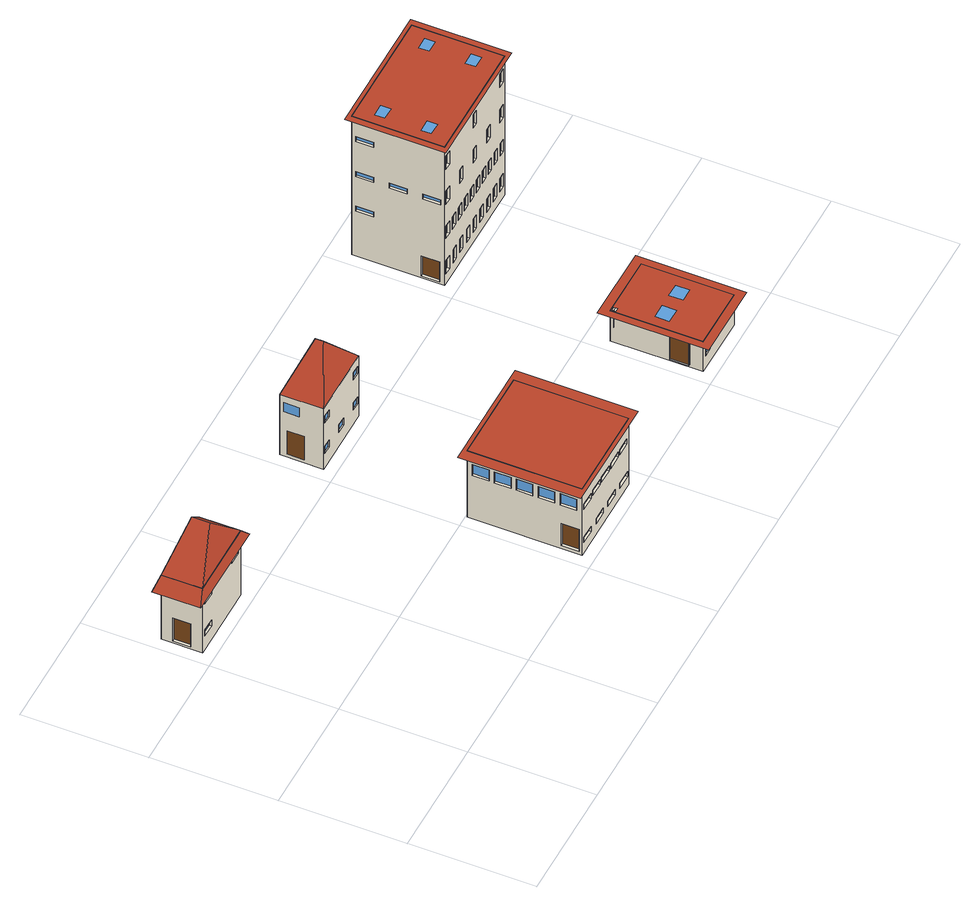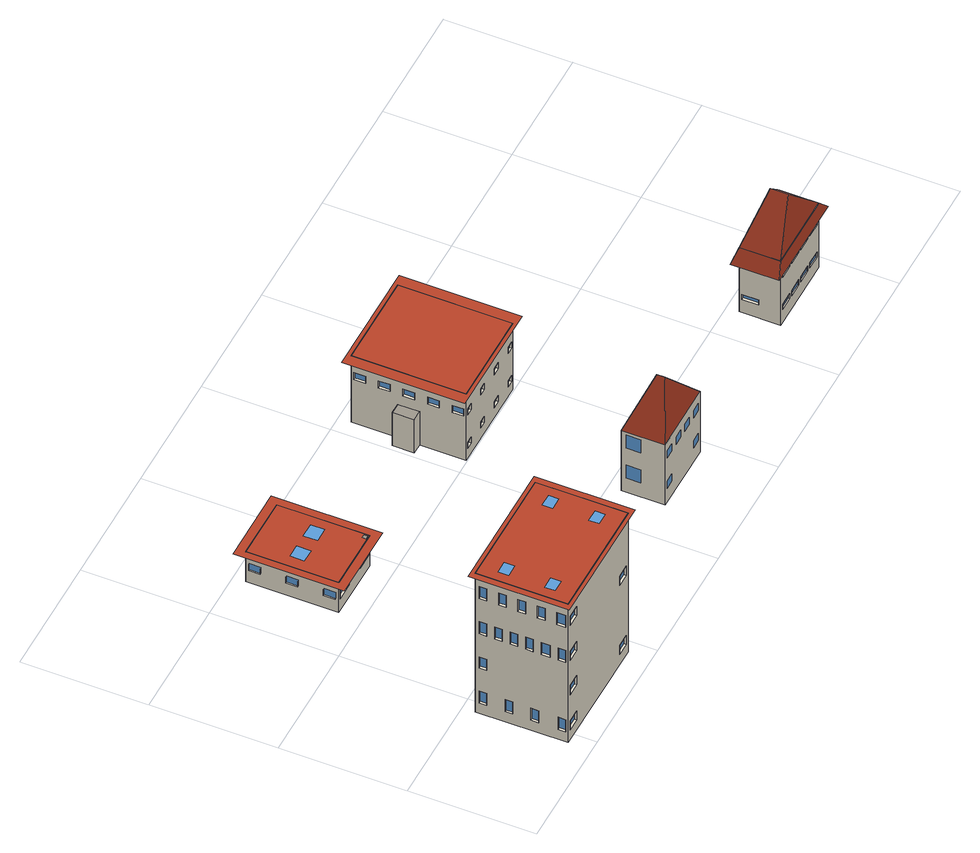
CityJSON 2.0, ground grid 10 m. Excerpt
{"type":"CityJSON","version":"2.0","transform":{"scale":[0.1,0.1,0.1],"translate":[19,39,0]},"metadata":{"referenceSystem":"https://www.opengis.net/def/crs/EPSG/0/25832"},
"CityObjects":{
"building1":{"type":"Building","attributes":{"dateOfConstruction":"2006-01-01","function":"Industrial","roofType":"Hipped","storeysAboveGround":2},"geometry":[{"type":"MultiSurface","lod":"3","boundaries":[[[0,1,2,3]],[[4,5,6,7]],[[5,4,8,9]],[[4,7,8]],[[5,9,6]],[[0,3,8,7],[10,11,12,13],[14,15,16,17],[18,19,20,21]],[[10,22,23,11]],[[10,13,24,22]],[[12,25,24,13]],[[12,11,23,25]],[[14,26,27,15]],[[14,17,28,26]],[[16,29,28,17]],[[16,15,27,29]],[[18,30,31,19]],[[18,21,32,30]],[[20,33,32,21]],[[20,19,31,33]],[[22,24,25,23]],[[26,28,29,27]],[[30,32,33,31]],[[3,2,9,8],[34,35,36,37],[38,39,40,41],[42,43,44,45]],[[34,46,47,35]],[[34,37,48,46]],[[36,49,48,37]],[[36,35,47,49]],[[38,50,51,39]],[[38,41,52,50]],[[40,53,52,41]],[[40,39,51,53]],[[42,54,55,43]],[[42,45,56,54]],[[44,57,56,45]],[[44,43,55,57]],[[46,48,49,47]],[[50,52,53,51]],[[54,56,57,55]],[[2,1,6,9],[58,59,60,61],[62,63,64,65],[66,67,68,69],[70,71,72,73],[74,75,76,77],[78,79,80,81],[82,83,84,85],[86,87,88,89]],[[58,90,91,59]],[[58,61,92,90]],[[60,93,92,61]],[[60,59,91,93]],[[62,94,95,63]],[[62,65,96,94]],[[64,97,96,65]],[[64,63,95,97]],[[66,98,99,67]],[[66,69,100,98]],[[68,101,100,69]],[[68,67,99,101]],[[70,102,103,71]],[[70,73,104,102]],[[72,105,104,73]],[[72,71,103,105]],[[74,106,107,75]],[[74,77,108,106]],[[76,109,108,77]],[[76,75,107,109]],[[78,110,111,79]],[[78,81,112,110]],[[80,113,112,81]],[[80,79,111,113]],[[82,114,115,83]],[[82,85,116,114]],[[84,117,116,85]],[[84,83,115,117]],[[86,118,119,87]],[[86,89,120,118]],[[88,121,120,89]],[[88,87,119,121]],[[90,92,93,91]],[[94,96,97,95]],[[98,100,101,99]],[[102,104,105,103]],[[106,108,109,107]],[[110,112,113,111]],[[114,116,117,115]],[[118,120,121,119]],[[1,0,7,6],[122,123,124,125],[126,127,128,129]],[[122,130,131,123]],[[122,125,132,130]],[[124,133,132,125]],[[124,123,131,133]],[[126,134,135,127]],[[126,129,136,134]],[[128,137,136,129]],[[128,127,135,137]],[[130,132,133,131]],[[134,136,137,135]],[[138,139,8,7]],[[139,140,9,8]],[[141,6,9,140]],[[138,7,6,141]]],"semantics":{"surfaces":[{"type":"GroundSurface"},{"type":"RoofSurface"},{"type":"WallSurface"},{"type":"Window"},{"type":"Door"}],"values":[0,1,1,1,1,2,2,2,2,2,2,2,2,2,2,2,2,2,3,3,3,2,2,2,2,2,2,2,2,2,2,2,2,2,3,3,3,2,2,2,2,2,2,2,2,2,2,2,2,2,2,2,2,2,2,2,2,2,2,2,2,2,2,2,2,2,2,2,2,2,3,3,3,3,3,3,3,3,2,2,2,2,2,2,2,2,2,4,3,1,1,1,1]}}]},
"building2":{"type":"Building","attributes":{"dateOfConstruction":"1948-01-01","function":"Residential","roofType":"Flat","storeysAboveGround":2},"geometry":[{"type":"MultiSurface","lod":"3","boundaries":[[[142,143,144,145,146,147,148,149]],[[150,151,152,153]],[[142,149,151,150],[154,155,156,157],[158,159,160,161],[162,163,164,165],[166,167,168,169],[170,171,172,173],[174,175,176,177],[178,179,180,181],[182,183,184,185],[186,187,188,189]],[[154,190,191,155]],[[154,157,192,190]],[[156,193,192,157]],[[156,155,191,193]],[[158,194,195,159]],[[158,161,196,194]],[[160,197,196,161]],[[160,159,195,197]],[[162,198,199,163]],[[162,165,200,198]],[[164,201,200,165]],[[164,163,199,201]],[[166,202,203,167]],[[166,169,204,202]],[[168,205,204,169]],[[168,167,203,205]],[[170,206,207,171]],[[170,173,208,206]],[[172,209,208,173]],[[172,171,207,209]],[[174,210,211,175]],[[174,177,212,210]],[[176,213,212,177]],[[176,175,211,213]],[[178,214,215,179]],[[178,181,216,214]],[[180,217,216,181]],[[180,179,215,217]],[[182,218,219,183]],[[182,185,220,218]],[[184,221,220,185]],[[184,183,219,221]],[[186,222,223,187]],[[186,189,224,222]],[[188,225,224,189]],[[188,187,223,225]],[[190,192,193,191]],[[194,196,197,195]],[[198,200,201,199]],[[202,204,205,203]],[[206,208,209,207]],[[210,212,213,211]],[[214,216,217,215]],[[218,220,221,219]],[[222,224,225,223]],[[149,148,226,227,145,144,152,151],[228,229,230,231],[232,233,234,235],[236,237,238,239],[240,241,242,243],[244,245,246,247]],[[228,248,249,229]],[[228,231,250,248]],[[230,251,250,231]],[[230,229,249,251]],[[232,252,253,233]],[[232,235,254,252]],[[234,255,254,235]],[[234,233,253,255]],[[236,256,257,237]],[[236,239,258,256]],[[238,259,258,239]],[[238,237,257,259]],[[240,260,261,241]],[[240,243,262,260]],[[242,263,262,243]],[[242,241,261,263]],[[244,264,265,245]],[[244,247,266,264]],[[246,267,266,247]],[[246,245,265,267]],[[248,250,251,249]],[[252,254,255,253]],[[256,258,259,257]],[[260,262,263,261]],[[264,266,267,265]],[[144,143,153,152],[268,269,270,271],[272,273,274,275],[276,277,278,279],[280,281,282,283],[284,285,286,287],[288,289,290,291],[292,293,294,295],[296,297,298,299]],[[268,300,301,269]],[[268,271,302,300]],[[270,303,302,271]],[[270,269,301,303]],[[272,304,305,273]],[[272,275,306,304]],[[274,307,306,275]],[[274,273,305,307]],[[276,308,309,277]],[[276,279,310,308]],[[278,311,310,279]],[[278,277,309,311]],[[280,312,313,281]],[[280,283,314,312]],[[282,315,314,283]],[[282,281,313,315]],[[284,266,316,285]],[[284,287,317,266]],[[286,318,317,287]],[[286,285,316,318]],[[288,319,320,289]],[[288,291,321,319]],[[290,322,321,291]],[[290,289,320,322]],[[292,323,324,293]],[[292,295,325,323]],[[294,326,325,295]],[[294,293,324,326]],[[296,327,328,297]],[[296,299,329,327]],[[298,330,329,299]],[[298,297,328,330]],[[300,302,303,301]],[[304,306,307,305]],[[308,310,311,309]],[[312,314,315,313]],[[266,317,318,316]],[[319,321,322,320]],[[323,325,326,324]],[[327,329,330,328]],[[143,142,150,153],[331,332,333,334],[335,336,337,338],[339,340,341,342],[343,344,345,346],[347,348,349,350],[351,352,353,354]],[[331,355,356,332]],[[331,334,357,355]],[[333,358,357,334]],[[333,332,356,358]],[[335,359,360,336]],[[335,338,361,359]],[[337,362,361,338]],[[337,336,360,362]],[[339,363,364,340]],[[339,342,365,363]],[[341,366,365,342]],[[341,340,364,366]],[[343,367,368,344]],[[343,346,369,367]],[[345,370,369,346]],[[345,344,368,370]],[[347,371,372,348]],[[347,350,373,371]],[[349,374,373,350]],[[349,348,372,374]],[[351,375,376,352]],[[351,354,377,375]],[[353,378,377,354]],[[353,352,376,378]],[[355,357,358,356]],[[359,361,362,360]],[[363,365,366,364]],[[367,369,370,368]],[[371,373,374,372]],[[375,377,378,376]],[[148,147,379,226]],[[147,146,380,379]],[[145,227,380,146]],[[226,379,380,227]],[[381,382,383,384],[150,153,152,151]]],"semantics":{"surfaces":[{"type":"GroundSurface"},{"type":"RoofSurface"},{"type":"WallSurface"},{"type":"Window"},{"type":"Door"},{"type":"OuterFloorSurface"}],"values":[0,1,2,2,2,2,2,2,2,2,2,2,2,2,2,2,2,2,2,2,2,2,2,2,2,2,2,2,2,2,2,2,2,2,2,2,2,2,2,3,3,3,3,3,3,3,3,3,2,2,2,2,2,2,2,2,2,2,2,2,2,2,2,2,2,2,2,2,2,3,3,3,3,3,2,2,2,2,2,2,2,2,2,2,2,2,2,2,2,2,2,2,2,2,2,2,2,2,2,2,2,2,2,2,2,2,2,3,3,3,3,3,3,3,3,2,2,2,2,2,2,2,2,2,2,2,2,2,2,2,2,2,2,2,2,2,2,2,2,2,4,3,3,3,3,3,2,2,2,5,1]}}]},
"building3":{"type":"Building","attributes":{"dateOfConstruction":"1989-01-01","function":"Residential","roofType":"Hipped","storeysAboveGround":2},"geometry":[{"type":"MultiSurface","lod":"3","boundaries":[[[385,386,387,388]],[[389,390,391,392]],[[390,389,393,394]],[[389,392,393]],[[390,394,391]],[[385,388,393,392],[395,396,397,398],[399,400,401,402],[403,404,405,406],[407,408,409,410],[411,412,413,414]],[[395,415,416,396]],[[395,398,417,415]],[[397,418,417,398]],[[397,396,416,418]],[[399,419,420,400]],[[399,402,421,419]],[[401,422,421,402]],[[401,400,420,422]],[[403,423,424,404]],[[403,406,425,423]],[[405,426,425,406]],[[405,404,424,426]],[[407,427,428,408]],[[407,410,429,427]],[[409,430,429,410]],[[409,408,428,430]],[[411,431,432,412]],[[411,414,433,431]],[[413,434,433,414]],[[413,412,432,434]],[[415,417,418,416]],[[419,421,422,420]],[[423,425,426,424]],[[427,429,430,428]],[[431,433,434,432]],[[388,387,394,393],[435,436,437,438],[439,440,441,442]],[[435,438,437,436]],[[439,442,441,440]],[[387,386,391,394],[443,444,445,446],[447,448,449,450],[451,452,453,454],[455,456,457,458],[459,460,461,462],[463,464,465,466]],[[443,446,445,444]],[[447,450,449,448]],[[451,454,453,452]],[[455,458,457,456]],[[459,462,461,460]],[[463,466,465,464]],[[386,385,392,391],[467,468,469,470],[471,472,473,474]],[[467,470,469,468]],[[471,474,473,472]]],"semantics":{"surfaces":[{"type":"GroundSurface"},{"type":"RoofSurface"},{"type":"WallSurface"},{"type":"Window"},{"type":"Door"}],"values":[0,1,1,1,1,2,2,2,2,2,2,2,2,2,2,2,2,2,2,2,2,2,2,2,2,2,3,3,3,3,3,2,3,3,2,3,3,3,3,3,3,2,4,3]}}]},
"building4":{"type":"Building","attributes":{"dateOfConstruction":"1979-01-01","function":"Residential","roofType":"Flat","storeysAboveGround":1},"geometry":[{"type":"MultiSurface","lod":"3","boundaries":[[[475,476,477,478]],[[479,480,481,482],[483,484,485,486],[487,488,489,490],[491,492,493,494]],[[483,486,485,484]],[[487,490,489,488]],[[475,478,480,479],[495,496,497,498]],[[495,499,500,496]],[[495,498,501,499]],[[497,502,501,498]],[[497,496,500,502]],[[499,501,502,500]],[[478,477,481,480],[503,504,505,506],[507,508,509,510],[511,512,513,514]],[[503,515,516,504]],[[503,506,517,515]],[[505,518,517,506]],[[505,504,516,518]],[[507,519,520,508]],[[507,510,521,519]],[[509,522,521,510]],[[509,508,520,522]],[[511,523,524,512]],[[511,514,525,523]],[[513,526,525,514]],[[513,512,524,526]],[[515,517,518,516]],[[519,521,522,520]],[[523,525,526,524]],[[477,476,482,481],[527,528,529,530],[531,532,533,534]],[[527,535,536,528]],[[527,530,537,535]],[[529,538,537,530]],[[529,528,536,538]],[[531,539,540,532]],[[531,534,541,539]],[[533,542,541,534]],[[533,532,540,542]],[[535,537,538,536]],[[539,541,542,540]],[[476,475,479,482],[543,544,545,546]],[[543,547,548,544]],[[543,546,549,547]],[[545,550,549,546]],[[545,544,548,550]],[[547,549,550,548]],[[551,552,553,554],[479,482,481,480]]],"semantics":{"surfaces":[{"type":"GroundSurface"},{"type":"RoofSurface"},{"type":"Window"},{"type":"WallSurface"},{"type":"Door"}],"values":[0,1,2,2,3,3,3,3,3,2,3,3,3,3,3,3,3,3,3,3,3,3,3,2,2,2,3,3,3,3,3,3,3,3,3,2,2,3,3,3,3,3,4,1]}}]},
"building5":{"type":"Building","attributes":{"dateOfConstruction":"1964-01-01","function":"Residential","roofType":"Flat","storeysAboveGround":4},"geometry":[{"type":"MultiSurface","lod":"3","boundaries":[[[555,556,557,558]],[[559,560,561,562],[563,564,565,566],[567,568,569,570],[571,572,573,574],[575,576,577,578]],[[563,566,565,564]],[[567,570,569,568]],[[571,574,573,572]],[[575,578,577,576]],[[555,558,560,559],[579,580,581,582],[583,584,585,586],[587,588,589,590],[591,592,593,594],[595,596,597,598],[599,600,601,602],[603,604,605,606],[607,608,609,610],[611,612,613,614],[615,616,617,618],[619,620,621,622],[623,624,625,626],[627,628,629,630],[631,632,633,634],[635,636,637,638],[639,640,641,642],[643,644,645,646],[647,648,649,650],[651,652,653,654],[655,656,657,658],[659,660,661,662],[663,664,665,666],[667,668,669,670],[671,672,673,674],[675,676,677,678],[679,680,681,682],[683,684,685,686]],[[579,687,688,580]],[[579,582,689,687]],[[581,690,689,582]],[[581,580,688,690]],[[583,691,692,584]],[[583,586,693,691]],[[585,694,693,586]],[[585,584,692,694]],[[587,695,696,588]],[[587,590,697,695]],[[589,698,697,590]],[[589,588,696,698]],[[591,699,700,592]],[[591,594,701,699]],[[593,702,701,594]],[[593,592,700,702]],[[595,703,704,596]],[[595,598,705,703]],[[597,706,705,598]],[[597,596,704,706]],[[599,707,708,600]],[[599,602,709,707]],[[601,710,709,602]],[[601,600,708,710]],[[603,711,712,604]],[[603,606,713,711]],[[605,714,713,606]],[[605,604,712,714]],[[607,715,716,608]],[[607,610,717,715]],[[609,718,717,610]],[[609,608,716,718]],[[611,719,720,612]],[[611,614,721,719]],[[613,722,721,614]],[[613,612,720,722]],[[615,723,724,616]],[[615,618,725,723]],[[617,726,725,618]],[[617,616,724,726]],[[619,727,728,620]],[[619,622,729,727]],[[621,730,729,622]],[[621,620,728,730]],[[623,731,732,624]],[[623,626,733,731]],[[625,734,733,626]],[[625,624,732,734]],[[627,735,736,628]],[[627,630,737,735]],[[629,738,737,630]],[[629,628,736,738]],[[631,739,740,632]],[[631,634,741,739]],[[633,742,741,634]],[[633,632,740,742]],[[635,743,744,636]],[[635,638,745,743]],[[637,746,745,638]],[[637,636,744,746]],[[639,747,748,640]],[[639,642,749,747]],[[641,750,749,642]],[[641,640,748,750]],[[643,751,752,644]],[[643,646,753,751]],[[645,754,753,646]],[[645,644,752,754]],[[647,755,756,648]],[[647,650,757,755]],[[649,758,757,650]],[[649,648,756,758]],[[651,759,760,652]],[[651,654,761,759]],[[653,762,761,654]],[[653,652,760,762]],[[655,763,764,656]],[[655,658,765,763]],[[657,766,765,658]],[[657,656,764,766]],[[659,767,768,660]],[[659,662,769,767]],[[661,770,769,662]],[[661,660,768,770]],[[663,771,772,664]],[[663,666,773,771]],[[665,774,773,666]],[[665,664,772,774]],[[667,775,776,668]],[[667,670,777,775]],[[669,778,777,670]],[[669,668,776,778]],[[671,779,780,672]],[[671,674,781,779]],[[673,782,781,674]],[[673,672,780,782]],[[675,783,784,676]],[[675,678,785,783]],[[677,786,785,678]],[[677,676,784,786]],[[679,787,788,680]],[[679,682,789,787]],[[681,790,789,682]],[[681,680,788,790]],[[683,791,792,684]],[[683,686,793,791]],[[685,794,793,686]],[[685,684,792,794]],[[687,689,690,688]],[[691,693,694,692]],[[695,697,698,696]],[[699,701,702,700]],[[703,705,706,704]],[[707,709,710,708]],[[711,713,714,712]],[[715,717,718,716]],[[719,721,722,720]],[[723,725,726,724]],[[727,729,730,728]],[[731,733,734,732]],[[735,737,738,736]],[[739,741,742,740]],[[743,745,746,744]],[[747,749,750,748]],[[751,753,754,752]],[[755,757,758,756]],[[759,761,762,760]],[[763,765,766,764]],[[767,769,770,768]],[[771,773,774,772]],[[775,777,778,776]],[[779,781,782,780]],[[783,785,786,784]],[[787,789,790,788]],[[791,793,794,792]],[[558,557,561,560],[795,796,797,798],[799,800,801,802],[803,804,805,806],[807,808,809,810],[811,812,813,814],[815,816,817,818],[819,820,821,822],[823,824,825,826],[827,828,829,830],[831,832,833,834],[835,836,837,838],[839,840,841,842],[843,844,845,846],[847,848,849,850],[851,852,853,854],[855,856,857,858]],[[795,859,860,796]],[[795,798,861,859]],[[797,862,861,798]],[[797,796,860,862]],[[799,863,864,800]],[[799,802,865,863]],[[801,866,865,802]],[[801,800,864,866]],[[803,867,868,804]],[[803,806,869,867]],[[805,870,869,806]],[[805,804,868,870]],[[807,871,872,808]],[[807,810,873,871]],[[809,874,873,810]],[[809,808,872,874]],[[811,875,876,812]],[[811,814,877,875]],[[813,878,877,814]],[[813,812,876,878]],[[815,879,880,816]],[[815,818,881,879]],[[817,882,881,818]],[[817,816,880,882]],[[819,883,884,820]],[[819,822,885,883]],[[821,886,885,822]],[[821,820,884,886]],[[823,887,888,824]],[[823,826,889,887]],[[825,890,889,826]],[[825,824,888,890]],[[827,891,892,828]],[[827,830,893,891]],[[829,894,893,830]],[[829,828,892,894]],[[831,895,896,832]],[[831,834,897,895]],[[833,898,897,834]],[[833,832,896,898]],[[835,899,900,836]],[[835,838,901,899]],[[837,902,901,838]],[[837,836,900,902]],[[839,903,904,840]],[[839,842,905,903]],[[841,906,905,842]],[[841,840,904,906]],[[843,907,908,844]],[[843,846,909,907]],[[845,910,909,846]],[[845,844,908,910]],[[847,911,912,848]],[[847,850,913,911]],[[849,914,913,850]],[[849,848,912,914]],[[851,915,916,852]],[[851,854,917,915]],[[853,918,917,854]],[[853,852,916,918]],[[855,919,920,856]],[[855,858,921,919]],[[857,922,921,858]],[[857,856,920,922]],[[859,861,862,860]],[[863,865,866,864]],[[867,869,870,868]],[[871,873,874,872]],[[875,877,878,876]],[[879,881,882,880]],[[883,885,886,884]],[[887,889,890,888]],[[891,893,894,892]],[[895,897,898,896]],[[899,901,902,900]],[[903,905,906,904]],[[907,909,910,908]],[[911,913,914,912]],[[915,917,918,916]],[[919,921,922,920]],[[557,556,562,561],[923,924,925,926],[927,928,929,930],[931,932,933,934],[935,936,937,938],[939,940,941,942],[943,944,945,946]],[[923,947,948,924]],[[923,926,949,947]],[[925,950,949,926]],[[925,924,948,950]],[[927,951,952,928]],[[927,930,953,951]],[[929,954,953,930]],[[929,928,952,954]],[[931,955,956,932]],[[931,934,957,955]],[[933,958,957,934]],[[933,932,956,958]],[[935,959,960,936]],[[935,938,961,959]],[[937,962,961,938]],[[937,936,960,962]],[[939,963,964,940]],[[939,942,965,963]],[[941,966,965,942]],[[941,940,964,966]],[[943,967,968,944]],[[943,946,969,967]],[[945,970,969,946]],[[945,944,968,970]],[[947,949,950,948]],[[951,953,954,952]],[[955,957,958,956]],[[959,961,962,960]],[[963,965,966,964]],[[967,969,970,968]],[[556,555,559,562],[971,972,973,974],[975,976,977,978],[979,980,981,982],[983,984,985,986],[987,988,989,990],[991,992,993,994]],[[971,995,996,972]],[[971,974,997,995]],[[973,998,997,974]],[[973,972,996,998]],[[975,999,1000,976]],[[975,978,1001,999]],[[977,1002,1001,978]],[[977,976,1000,1002]],[[979,1003,1004,980]],[[979,982,1005,1003]],[[981,1006,1005,982]],[[981,980,1004,1006]],[[983,1007,1008,984]],[[983,986,1009,1007]],[[985,1010,1009,986]],[[985,984,1008,1010]],[[987,1011,1012,988]],[[987,990,1013,1011]],[[989,1014,1013,990]],[[989,988,1012,1014]],[[991,1015,1016,992]],[[991,994,1017,1015]],[[993,1018,1017,994]],[[993,992,1016,1018]],[[995,997,998,996]],[[999,1001,1002,1000]],[[1003,1005,1006,1004]],[[1007,1009,1010,1008]],[[1011,1013,1014,1012]],[[1015,1017,1018,1016]],[[1019,1020,1021,1022],[559,562,561,560]]],"semantics":{"surfaces":[{"type":"GroundSurface"},{"type":"RoofSurface"},{"type":"Window"},{"type":"WallSurface"},{"type":"Door"}],"values":[0,1,2,2,2,2,3,3,3,3,3,3,3,3,3,3,3,3,3,3,3,3,3,3,3,3,3,3,3,3,3,3,3,3,3,3,3,3,3,3,3,3,3,3,3,3,3,3,3,3,3,3,3,3,3,3,3,3,3,3,3,3,3,3,3,3,3,3,3,3,3,3,3,3,3,3,3,3,3,3,3,3,3,3,3,3,3,3,3,3,3,3,3,3,3,3,3,3,3,3,3,3,3,3,3,3,3,3,3,3,3,3,3,3,3,2,2,2,2,2,2,2,2,2,2,2,2,2,2,2,2,2,2,2,2,2,2,2,2,2,2,2,3,3,3,3,3,3,3,3,3,3,3,3,3,3,3,3,3,3,3,3,3,3,3,3,3,3,3,3,3,3,3,3,3,3,3,3,3,3,3,3,3,3,3,3,3,3,3,3,3,3,3,3,3,3,3,3,3,3,3,3,3,3,3,3,3,2,2,2,2,2,2,2,2,2,2,2,2,2,2,2,2,3,3,3,3,3,3,3,3,3,3,3,3,3,3,3,3,3,3,3,3,3,3,3,3,3,2,2,2,2,2,2,3,3,3,3,3,3,3,3,3,3,3,3,3,3,3,3,3,3,3,3,3,3,3,3,3,4,2,2,2,2,2,1]}}]}
},
"vertices":[
[10,210,0],[10,242,0],[73,242,0],[73,210,0],[41,219,97],[41,233,97],[10,242,64],[10,210,64],[73,210,64],[73,242,64],[14,210,13],[14,210,19],[25,210,19],[25,210,13],[14,210,45],[14,210,51],[25,210,51],[25,210,45],[58,210,45],[58,210,51],[69,210,51],[69,210,45],[14,212,13],[14,212,19],[25,212,13],[25,212,19],[14,212,45],[14,212,51],[25,212,45],[25,212,51],[58,212,45],[58,212,51],[69,212,45],[69,212,51],[73,212,13],[73,212,18],[73,225,18],[73,225,13],[73,212,45],[73,212,50],[73,225,50],[73,225,45],[73,227,45],[73,227,50],[73,240,50],[73,240,45],[71,212,13],[71,212,18],[71,225,13],[71,225,18],[71,212,45],[71,212,50],[71,225,45],[71,225,50],[71,227,45],[71,227,50],[71,240,45],[71,240,50],[70,242,13],[70,242,18],[58,242,18],[58,242,13],[55,242,13],[55,242,18],[43,242,18],[43,242,13],[40,242,13],[40,242,18],[28,242,18],[28,242,13],[25,242,13],[25,242,18],[13,242,18],[13,242,13],[70,242,45],[70,242,50],[58,242,50],[58,242,45],[55,242,45],[55,242,50],[43,242,50],[43,242,45],[40,242,45],[40,242,50],[28,242,50],[28,242,45],[25,242,45],[25,242,50],[13,242,50],[13,242,45],[70,241,13],[70,241,18],[58,241,13],[58,241,18],[55,241,13],[55,241,18],[43,241,13],[43,241,18],[40,241,13],[40,241,18],[28,241,13],[28,241,18],[25,241,13],[25,241,18],[13,241,13],[13,241,18],[70,241,45],[70,241,50],[58,241,45],[58,241,50],[55,241,45],[55,241,50],[43,241,45],[43,241,50],[40,241,45],[40,241,50],[28,241,45],[28,241,50],[25,241,45],[25,241,50],[13,241,45],[13,241,50],[10,233,2],[10,233,25],[10,219,25],[10,219,2],[10,239,45],[10,239,48],[10,228,48],[10,228,45],[12,233,2],[12,233,25],[12,219,2],[12,219,25],[12,239,45],[12,239,48],[12,228,45],[12,228,48],[1,207,54],[82,207,54],[82,245,54],[1,245,54],
[210,10,0],[210,99,0],[287,99,0],[287,63,0],[296,63,0],[296,46,0],[287,46,0],[287,10,0],[210,10,66],[287,10,66],[287,99,66],[210,99,66],[213,10,10],[213,10,15],[225,10,15],[225,10,10],[233,10,10],[233,10,15],[245,10,15],[245,10,10],[252,10,10],[252,10,15],[265,10,15],[265,10,10],[272,10,10],[272,10,15],[285,10,15],[285,10,10],[213,10,43],[213,10,48],[225,10,48],[225,10,43],[228,10,43],[228,10,48],[240,10,48],[240,10,43],[242,10,43],[242,10,48],[255,10,48],[255,10,43],[257,10,43],[257,10,48],[270,10,48],[270,10,43],[272,10,43],[272,10,48],[284,10,48],[284,10,43],[213,12,10],[213,12,15],[225,12,10],[225,12,15],[233,12,10],[233,12,15],[245,12,10],[245,12,15],[252,12,10],[252,12,15],[265,12,10],[265,12,15],[272,12,10],[272,12,15],[285,12,10],[285,12,15],[213,12,43],[213,12,48],[225,12,43],[225,12,48],[228,12,43],[228,12,48],[240,12,43],[240,12,48],[242,12,43],[242,12,48],[255,12,43],[255,12,48],[257,12,43],[257,12,48],[270,12,43],[270,12,48],[272,12,43],[272,12,48],[284,12,43],[284,12,48],[287,46,33],[287,63,33],[287,12,43],[287,12,50],[287,21,50],[287,21,43],[287,31,43],[287,31,50],[287,40,50],[287,40,43],[287,50,43],[287,50,50],[287,59,50],[287,59,43],[287,69,43],[287,69,50],[287,78,50],[287,78,43],[287,88,43],[287,88,50],[287,97,50],[287,97,43],[285,12,43],[285,12,50],[285,21,43],[285,21,50],[285,31,43],[285,31,50],[285,40,43],[285,40,50],[285,50,43],[285,50,50],[285,59,43],[285,59,50],[285,69,43],[285,69,50],[285,78,43],[285,78,50],[285,88,43],[285,88,50],[285,97,43],[285,97,50],[285,99,10],[285,99,16],[279,99,16],[279,99,10],[263,99,10],[263,99,16],[257,99,16],[257,99,10],[241,99,10],[241,99,16],[234,99,16],[234,99,10],[218,99,10],[218,99,16],[212,99,16],[212,99,10],[285,99,43],[285,99,49],[279,99,49],[279,99,43],[263,99,43],[263,99,49],[257,99,49],[257,99,43],[241,99,43],[241,99,49],[234,99,49],[234,99,43],[218,99,43],[218,99,49],[212,99,49],[212,99,43],[285,97,10],[285,97,16],[279,97,10],[279,97,16],[263,97,10],[263,97,16],[257,97,10],[257,97,16],[241,97,10],[241,97,16],[234,97,10],[234,97,16],[218,97,10],[218,97,16],[212,97,10],[212,97,16],[285,97,49],[279,97,43],[279,97,49],[263,97,43],[263,97,49],[257,97,43],[257,97,49],[241,97,43],[241,97,49],[234,97,43],[234,97,49],[218,97,43],[218,97,49],[212,97,43],[212,97,49],[210,26,3],[210,26,25],[210,12,25],[210,12,3],[210,95,43],[210,95,54],[210,82,54],[210,82,43],[210,78,43],[210,78,54],[210,65,54],[210,65,43],[210,61,43],[210,61,54],[210,48,54],[210,48,43],[210,44,43],[210,44,54],[210,31,54],[210,31,43],[210,27,43],[210,27,54],[210,14,54],[210,14,43],[212,26,3],[212,26,25],[212,12,3],[212,12,25],[212,95,43],[212,95,54],[212,82,43],[212,82,54],[212,78,43],[212,78,54],[212,65,43],[212,65,54],[212,61,43],[212,61,54],[212,48,43],[212,48,54],[212,44,43],[212,44,54],[212,31,43],[212,31,54],[212,27,43],[212,27,54],[212,14,43],[212,14,54],[296,46,33],[296,63,33],[201,7,66],[296,7,66],[296,102,66],[201,102,66],
[210,210,0],[210,244,0],[268,244,0],[268,210,0],[239,224,95],[239,230,95],[210,244,60],[210,210,60],[268,210,60],[268,244,60],[212,210,14],[212,210,21],[219,210,21],[219,210,14],[235,210,14],[235,210,21],[243,210,21],[243,210,14],[259,210,14],[259,210,21],[266,210,21],[266,210,14],[212,210,44],[212,210,51],[219,210,51],[219,210,44],[259,210,44],[259,210,51],[266,210,51],[266,210,44],[212,211,14],[212,211,21],[219,211,14],[219,211,21],[235,211,14],[235,211,21],[243,211,14],[243,211,21],[259,211,14],[259,211,21],[266,211,14],[266,211,21],[212,211,44],[212,211,51],[219,211,44],[219,211,51],[259,211,44],[259,211,51],[266,211,44],[266,211,51],[268,214,14],[268,214,27],[268,225,27],[268,225,14],[268,214,44],[268,214,57],[268,225,57],[268,225,44],[265,244,14],[265,244,21],[257,244,21],[257,244,14],[221,244,14],[221,244,21],[213,244,21],[213,244,14],[265,244,44],[265,244,51],[257,244,51],[257,244,44],[250,244,44],[250,244,51],[242,244,51],[242,244,44],[236,244,44],[236,244,51],[228,244,51],[228,244,44],[221,244,44],[221,244,51],[213,244,51],[213,244,44],[210,238,3],[210,238,26],[210,225,26],[210,225,3],[210,241,44],[210,241,53],[210,229,53],[210,229,44],
[410,10,0],[410,82,0],[461,82,0],[461,10,0],[410,10,30],[461,10,30],[461,82,30],[410,82,30],[441,40,30],[441,51,30],[452,51,30],[452,40,30],[418,40,30],[418,51,30],[430,51,30],[430,40,30],[411,78,30],[411,81,30],[414,81,30],[414,78,30],[414,10,12],[414,10,18],[422,10,18],[422,10,12],[414,11,12],[414,11,18],[422,11,12],[422,11,18],[461,12,12],[461,12,18],[461,21,18],[461,21,12],[461,41,12],[461,41,18],[461,50,18],[461,50,12],[461,70,12],[461,70,18],[461,79,18],[461,79,12],[460,12,12],[460,12,18],[460,21,12],[460,21,18],[460,41,12],[460,41,18],[460,50,12],[460,50,18],[460,70,12],[460,70,18],[460,79,12],[460,79,18],[459,82,12],[459,82,24],[444,82,24],[444,82,12],[426,82,12],[426,82,24],[412,82,24],[412,82,12],[459,80,12],[459,80,24],[444,80,12],[444,80,24],[426,80,12],[426,80,24],[412,80,12],[412,80,24],[410,36,1],[410,36,24],[410,21,24],[410,21,1],[411,36,1],[411,36,24],[411,21,1],[411,21,24],[404,3,30],[467,3,30],[467,89,30],[404,89,30],
[410,210,0],[410,282,0],[509,282,0],[509,210,0],[410,210,138],[509,210,138],[509,282,138],[410,282,138],[491,224,138],[491,232,138],[501,232,138],[501,224,138],[418,224,138],[418,232,138],[428,232,138],[428,224,138],[491,260,138],[491,268,138],[501,268,138],[501,260,138],[418,260,138],[418,268,138],[428,268,138],[428,260,138],[412,210,10],[412,210,23],[418,210,23],[418,210,10],[424,210,10],[424,210,23],[429,210,23],[429,210,10],[435,210,10],[435,210,23],[440,210,23],[440,210,10],[446,210,10],[446,210,23],[451,210,23],[451,210,10],[457,210,10],[457,210,23],[462,210,23],[462,210,10],[468,210,10],[468,210,23],[474,210,23],[474,210,10],[479,210,10],[479,210,23],[485,210,23],[485,210,10],[490,210,10],[490,210,23],[496,210,23],[496,210,10],[501,210,10],[501,210,23],[507,210,23],[507,210,10],[412,210,45],[412,210,57],[418,210,57],[418,210,45],[422,210,45],[422,210,57],[428,210,57],[428,210,45],[432,210,45],[432,210,57],[438,210,57],[438,210,45],[442,210,45],[442,210,57],[448,210,57],[448,210,45],[452,210,45],[452,210,57],[458,210,57],[458,210,45],[462,210,45],[462,210,57],[468,210,57],[468,210,45],[472,210,45],[472,210,57],[478,210,57],[478,210,45],[482,210,45],[482,210,57],[487,210,57],[487,210,45],[492,210,45],[492,210,57],[497,210,57],[497,210,45],[502,210,45],[502,210,57],[507,210,57],[507,210,45],[412,210,79],[412,210,92],[418,210,92],[418,210,79],[435,210,79],[435,210,92],[440,210,92],[440,210,79],[457,210,79],[457,210,92],[462,210,92],[462,210,79],[479,210,79],[479,210,92],[485,210,92],[485,210,79],[501,210,79],[501,210,92],[507,210,92],[507,210,79],[412,210,114],[412,210,127],[418,210,127],[418,210,114],[457,210,114],[457,210,127],[462,210,127],[462,210,114],[501,210,114],[501,210,127],[507,210,127],[507,210,114],[412,212,10],[412,212,23],[418,212,10],[418,212,23],[424,212,10],[424,212,23],[429,212,10],[429,212,23],[435,212,10],[435,212,23],[440,212,10],[440,212,23],[446,212,10],[446,212,23],[451,212,10],[451,212,23],[457,212,10],[457,212,23],[462,212,10],[462,212,23],[468,212,10],[468,212,23],[474,212,10],[474,212,23],[479,212,10],[479,212,23],[485,212,10],[485,212,23],[490,212,10],[490,212,23],[496,212,10],[496,212,23],[501,212,10],[501,212,23],[507,212,10],[507,212,23],[412,212,45],[412,212,57],[418,212,45],[418,212,57],[422,212,45],[422,212,57],[428,212,45],[428,212,57],[432,212,45],[432,212,57],[438,212,45],[438,212,57],[442,212,45],[442,212,57],[448,212,45],[448,212,57],[452,212,45],[452,212,57],[458,212,45],[458,212,57],[462,212,45],[462,212,57],[468,212,45],[468,212,57],[472,212,45],[472,212,57],[478,212,45],[478,212,57],[482,212,45],[482,212,57],[487,212,45],[487,212,57],[492,212,45],[492,212,57],[497,212,45],[497,212,57],[502,212,45],[502,212,57],[507,212,45],[507,212,57],[412,212,79],[412,212,92],[418,212,79],[418,212,92],[435,212,79],[435,212,92],[440,212,79],[440,212,92],[457,212,79],[457,212,92],[462,212,79],[462,212,92],[479,212,79],[479,212,92],[485,212,79],[485,212,92],[501,212,79],[501,212,92],[507,212,79],[507,212,92],[412,212,114],[412,212,127],[418,212,114],[418,212,127],[457,212,114],[457,212,127],[462,212,114],[462,212,127],[501,212,114],[501,212,127],[507,212,114],[507,212,127],[509,213,10],[509,213,22],[509,219,22],[509,219,10],[509,233,10],[509,233,22],[509,239,22],[509,239,10],[509,253,10],[509,253,22],[509,259,22],[509,259,10],[509,274,10],[509,274,22],[509,280,22],[509,280,10],[509,213,45],[509,213,56],[509,219,56],[509,219,45],[509,213,79],[509,213,91],[509,219,91],[509,219,79],[509,225,79],[509,225,91],[509,231,91],[509,231,79],[509,237,79],[509,237,91],[509,243,91],[509,243,79],[509,249,79],[509,249,91],[509,255,91],[509,255,79],[509,261,79],[509,261,91],[509,268,91],[509,268,79],[509,274,79],[509,274,91],[509,280,91],[509,280,79],[509,213,114],[509,213,126],[509,219,126],[509,219,114],[509,228,114],[509,228,126],[509,234,126],[509,234,114],[509,243,114],[509,243,126],[509,249,126],[509,249,114],[509,258,114],[509,258,126],[509,264,126],[509,264,114],[509,273,114],[509,273,126],[509,280,126],[509,280,114],[507,213,10],[507,213,22],[507,219,10],[507,219,22],[507,233,10],[507,233,22],[507,239,10],[507,239,22],[507,253,10],[507,253,22],[507,259,10],[507,259,22],[507,274,10],[507,274,22],[507,280,10],[507,280,22],[507,213,45],[507,213,56],[507,219,45],[507,219,56],[507,213,79],[507,213,91],[507,219,79],[507,219,91],[507,225,79],[507,225,91],[507,231,79],[507,231,91],[507,237,79],[507,237,91],[507,243,79],[507,243,91],[507,249,79],[507,249,91],[507,255,79],[507,255,91],[507,261,79],[507,261,91],[507,268,79],[507,268,91],[507,274,79],[507,274,91],[507,280,79],[507,280,91],[507,213,114],[507,213,126],[507,219,114],[507,219,126],[507,228,114],[507,228,126],[507,234,114],[507,234,126],[507,243,114],[507,243,126],[507,249,114],[507,249,126],[507,258,114],[507,258,126],[507,264,114],[507,264,126],[507,273,114],[507,273,126],[507,280,114],[507,280,126],[506,282,10],[506,282,19],[495,282,19],[495,282,10],[424,282,10],[424,282,19],[413,282,19],[413,282,10],[506,282,45],[506,282,54],[495,282,54],[495,282,45],[506,282,79],[506,282,88],[495,282,88],[495,282,79],[424,282,79],[424,282,88],[413,282,88],[413,282,79],[506,282,114],[506,282,123],[495,282,123],[495,282,114],[506,280,10],[506,280,19],[495,280,10],[495,280,19],[424,280,10],[424,280,19],[413,280,10],[413,280,19],[506,280,45],[506,280,54],[495,280,45],[495,280,54],[506,280,79],[506,280,88],[495,280,79],[495,280,88],[424,280,79],[424,280,88],[413,280,79],[413,280,88],[506,280,114],[506,280,123],[495,280,114],[495,280,123],[410,228,2],[410,228,22],[410,214,22],[410,214,2],[410,279,45],[410,279,50],[410,265,50],[410,265,45],[410,279,79],[410,279,84],[410,265,84],[410,265,79],[410,253,79],[410,253,84],[410,239,84],[410,239,79],[410,227,79],[410,227,84],[410,213,84],[410,213,79],[410,279,114],[410,279,119],[410,265,119],[410,265,114],[412,228,2],[412,228,22],[412,214,2],[412,214,22],[412,279,45],[412,279,50],[412,265,45],[412,265,50],[412,279,79],[412,279,84],[412,265,79],[412,265,84],[412,253,79],[412,253,84],[412,239,79],[412,239,84],[412,227,79],[412,227,84],[412,213,79],[412,213,84],[412,279,114],[412,279,119],[412,265,114],[412,265,119],[405,207,138],[514,207,138],[514,285,138],[405,285,138]
]}
